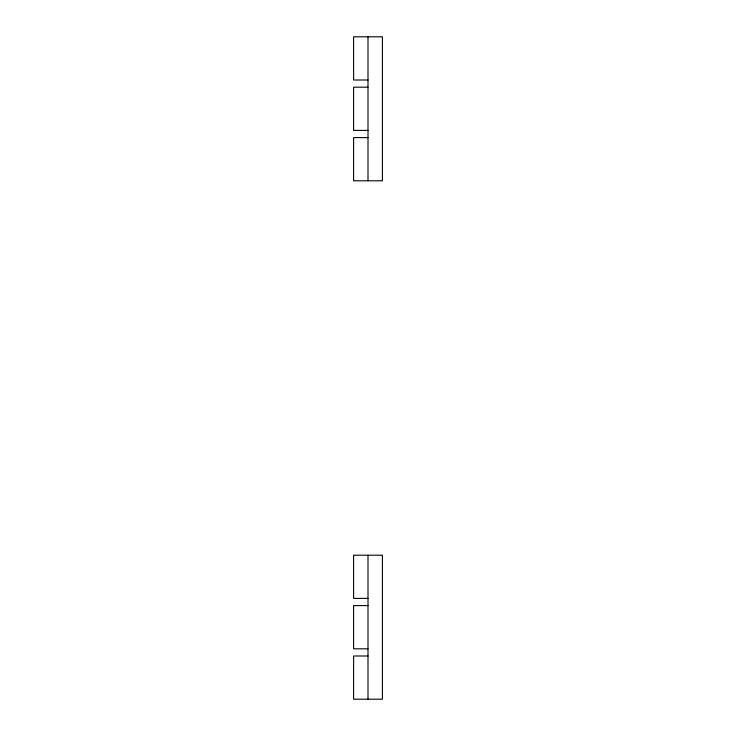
<?xml version="1.0" encoding="UTF-8"?>
<svg xmlns="http://www.w3.org/2000/svg" width="736" height="736" viewBox="0 0 736 736"><rect width="100%" height="100%" fill="white"/><g stroke="black" fill="none" stroke-linecap="round" stroke-linejoin="round"><path stroke-width="1.1" d="M368 80.003L353.602 80.003L353.602 36.8L382.398 36.8L382.398 180.798L353.602 180.798L353.602 137.604L368 137.604M368 87.198L353.602 87.198L353.602 130.401L368 130.401M368 598.396L353.602 598.396L353.602 555.202L382.398 555.202L382.398 699.2L353.602 699.2L353.602 655.997L368 655.997M368 605.599L353.602 605.599L353.602 648.802L368 648.802M368 36.8L368 180.798M368 555.202L368 699.2"/></g></svg>
